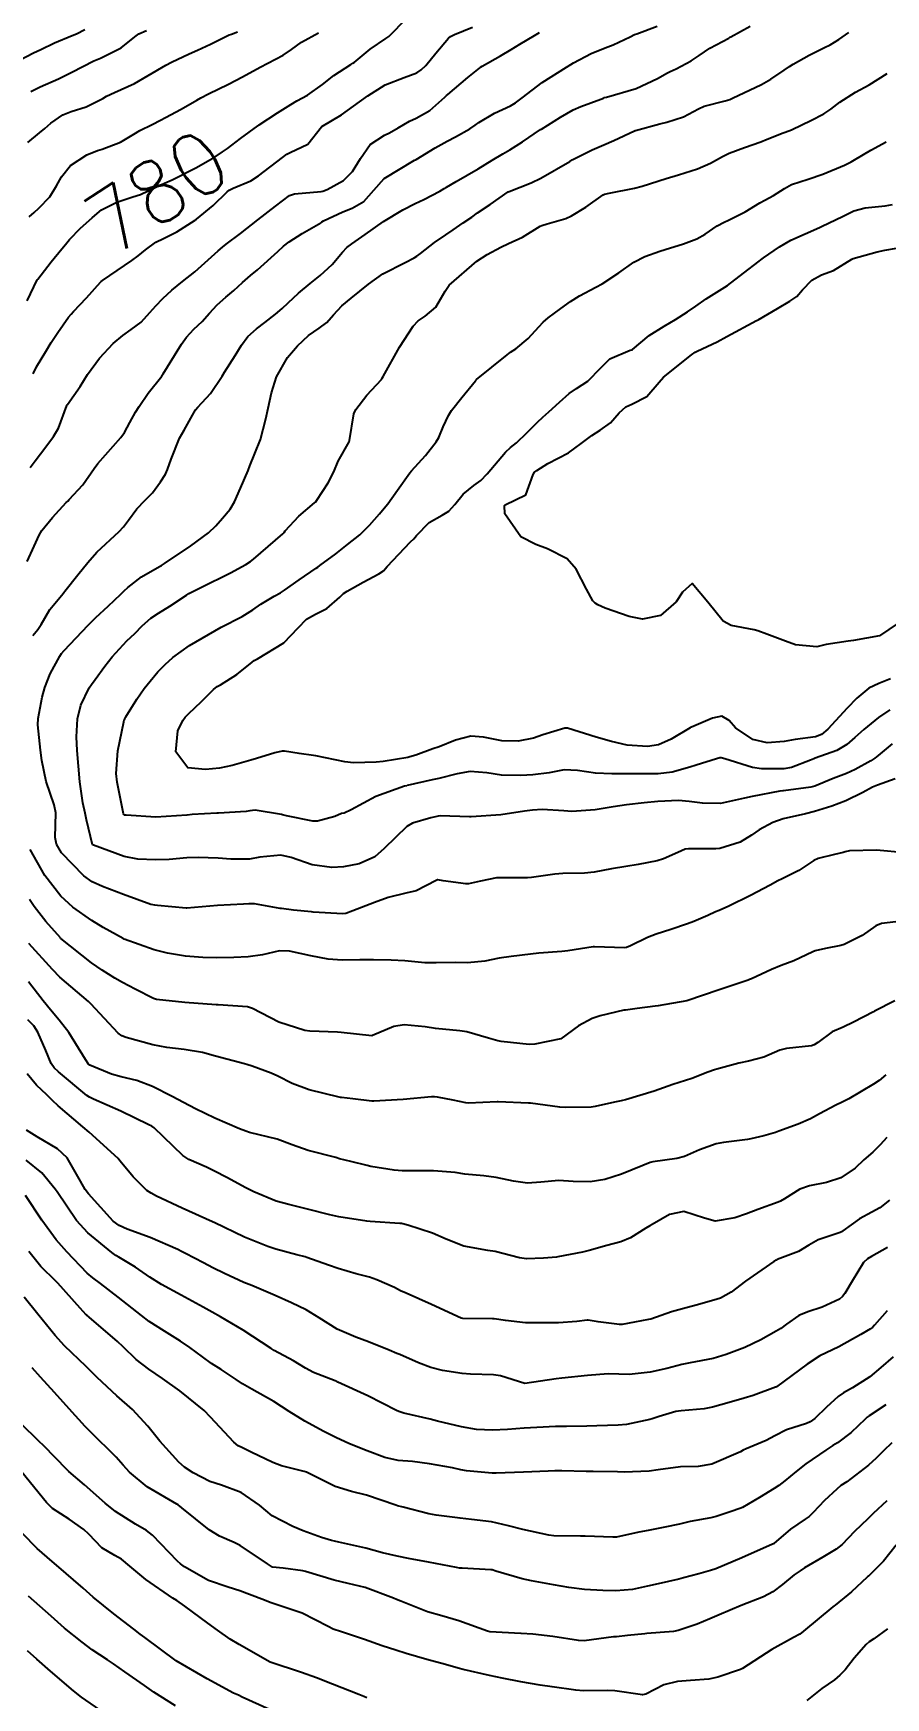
# Model space of a CAD drawing. Header units: metres. Extents: x 318500 to 325275, y 7408834 to 7428799.
# Drawn here: x 322999.1 to 323053.5, y 7421452.7 to 7421558.9 of the extents above; entities that cross this region are included whole.
import ezdxf
from ezdxf.enums import TextEntityAlignment as Align

# ---------------------------------------------------------------- set-up
doc = ezdxf.new("R2010")
doc.units = ezdxf.units.M
doc.header["$MEASUREMENT"] = 0
for name, color, linetype in [('Cotas', 45, 'Continuous'), ('Curvas de Nivel 1m', 11, 'Continuous'), ('Curvas de Nivel 5m', 15, 'Continuous'), ('Vias Primárias', 230, 'Continuous')]:
    doc.layers.add(name, color=color, linetype=linetype)
doc.styles.add('Style-STANDARD', font='STANDARD.shx')

msp = doc.modelspace()

# ---------------------------------------------------------------- linework, layer by layer
at = {"layer": 'Curvas de Nivel 1m', "flags": 128}
for points, elevation in [([(322998.25, 7421557.16), (322999.14, 7421557.61), (322999.61, 7421557.83), (323000.49, 7421558.25), (323001.62, 7421558.73), (323001.9, 7421558.84), (323002.42, 7421559.11)], 776), ([(322998.75, 7421525.15), (322999.19, 7421526.14), (322999.5, 7421526.84), (322999.68, 7421527.14), (323000.37, 7421527.97), (323001.23, 7421528.92), (323001.33, 7421529.02), (323001.43, 7421529.12), (323002.29, 7421530.06), (323003.02, 7421531.09), (323003.26, 7421531.42), (323004.72, 7421533.07), (323004.96, 7421533.39), (323005.29, 7421534.02), (323005.66, 7421534.7), (323005.88, 7421535.05), (323006.47, 7421535.9), (323007.34, 7421536.99), (323007.36, 7421537.02), (323007.38, 7421537.04), (323007.43, 7421537.13), (323008.6, 7421539.02), (323008.9, 7421539.48), (323009.37, 7421539.98), (323009.91, 7421540.47), (323010.37, 7421541), (323010.86, 7421541.53), (323011.41, 7421542.03), (323011.92, 7421542.46), (323012.49, 7421542.97), (323012.99, 7421543.4), (323013.43, 7421543.78), (323014.73, 7421544.94), (323015.1, 7421545.28), (323015.45, 7421545.56), (323016.29, 7421546.09), (323017.47, 7421546.78), (323017.54, 7421546.83), (323017.64, 7421546.9), (323018.88, 7421547.48), (323019.48, 7421547.71), (323020.22, 7421548.14), (323020.85, 7421548.86), (323021.51, 7421549.59), (323023.46, 7421550.76), (323023.52, 7421550.79), (323023.54, 7421550.8), (323023.57, 7421550.82), (323024.78, 7421551.56), (323025.54, 7421551.98), (323026.08, 7421552.26), (323026.98, 7421552.78), (323027.32, 7421553), (323027.56, 7421553.17), (323028.55, 7421553.78), (323029.57, 7421554.24), (323029.9, 7421554.42), (323030.32, 7421554.74), (323031.59, 7421555.72), (323033.15, 7421556.7), (323033.42, 7421556.87), (323033.6, 7421556.99), (323034.72, 7421557.58), (323035.62, 7421557.93), (323036.14, 7421558.14), (323037.21, 7421558.65), (323037.5, 7421558.78), (323037.63, 7421558.83), (323038.94, 7421559.32)], 783), ([(322998.97, 7421555.15), (322999.58, 7421555.44), (323000.75, 7421555.97), (323001.59, 7421556.39), (323003, 7421557.1), (323003.42, 7421557.28), (323003.6, 7421557.36), (323004.75, 7421557.94), (323005.62, 7421558.65), (323005.86, 7421558.83), (323006.36, 7421559.05)], 777), ([(322999.11, 7421520.43), (322999.43, 7421520.82), (322999.63, 7421521.13), (323000.18, 7421522.09), (323001.03, 7421523.12), (323001.09, 7421523.19), (323001.15, 7421523.27), (323001.97, 7421524.3), (323002.61, 7421525.1), (323003.19, 7421525.75), (323004.61, 7421527.07), (323004.9, 7421527.37), (323005.21, 7421527.8), (323005.75, 7421528.53), (323006.26, 7421529.05), (323006.74, 7421529.55), (323007.25, 7421530.24), (323007.56, 7421530.73), (323007.7, 7421531.03), (323007.93, 7421531.69), (323008.46, 7421533.02), (323008.76, 7421533.54), (323009.3, 7421534.49), (323009.49, 7421534.83), (323009.64, 7421535), (323010.44, 7421535.88), (323011.18, 7421536.98), (323011.34, 7421537.24), (323012.01, 7421538.31), (323012.41, 7421538.97), (323012.82, 7421539.51), (323013.38, 7421540.01), (323013.91, 7421540.42), (323014.58, 7421540.94), (323015.02, 7421541.31), (323015.4, 7421541.67), (323016.05, 7421542.28), (323016.8, 7421542.91), (323017.43, 7421543.4), (323018.2, 7421544.12), (323018.86, 7421544.89), (323019.14, 7421545.19), (323019.45, 7421545.44), (323020.3, 7421546.02), (323021.47, 7421546.85), (323022.7, 7421547.61), (323023.49, 7421548), (323024.05, 7421548.26), (323025.08, 7421548.8), (323025.35, 7421548.96), (323025.5, 7421549.05), (323026.12, 7421549.4), (323027.51, 7421550.22), (323028.41, 7421550.76), (323029.1, 7421551.17), (323029.53, 7421551.43), (323030.34, 7421551.93), (323031.5, 7421552.72), (323031.53, 7421552.74), (323031.55, 7421552.75), (323032.76, 7421553.51), (323033.57, 7421553.98), (323034.06, 7421554.19), (323035.35, 7421554.67), (323035.52, 7421554.73), (323035.58, 7421554.76), (323035.71, 7421554.79), (323037.59, 7421555.35), (323038.95, 7421555.98), (323039.6, 7421556.34), (323039.77, 7421556.43), (323040.15, 7421556.6), (323041.1, 7421557.1), (323041.61, 7421557.45), (323042.29, 7421557.91), (323043.5, 7421558.56), (323043.58, 7421558.61), (323043.63, 7421558.63), (323044.86, 7421559.32)], 784), ([(322999.12, 7421537.14), (322999.34, 7421537.58), (322999.93, 7421538.56), (323000.28, 7421539.13), (323000.71, 7421539.78), (323001.38, 7421540.75), (323001.55, 7421540.95), (323001.71, 7421541.12), (323002.52, 7421541.99), (323003.42, 7421542.98), (323003.47, 7421543.03), (323003.54, 7421543.09), (323005.43, 7421544.36), (323005.83, 7421544.66), (323006.29, 7421545.05), (323006.96, 7421545.54), (323007.45, 7421545.78), (323008.29, 7421546.2), (323009.47, 7421546.95), (323009.5, 7421546.98), (323009.54, 7421547.01), (323010.6, 7421547.88), (323011.5, 7421548.75), (323011.63, 7421548.85), (323011.89, 7421548.98), (323013.01, 7421549.46), (323013.51, 7421549.77), (323015.03, 7421550.94), (323015.31, 7421551.15), (323015.52, 7421551.26), (323016.65, 7421551.8), (323017.52, 7421552.9), (323017.54, 7421552.91), (323018.79, 7421553.66), (323019.57, 7421554.22), (323019.95, 7421554.49), (323020.48, 7421554.87), (323021.59, 7421555.57), (323022.8, 7421556.04), (323023.6, 7421556.34), (323023.88, 7421556.53), (323024.17, 7421556.81), (323024.82, 7421557.6), (323025.63, 7421558.56), (323025.75, 7421558.67), (323026, 7421558.79), (323027.16, 7421559.25)], 781), ([(322998.79, 7421551.89), (322999.54, 7421552.52), (322999.88, 7421552.8), (323000.26, 7421553.13), (323001.02, 7421553.67), (323001.56, 7421553.88), (323002.5, 7421554.17), (323003.57, 7421554.71), (323003.81, 7421554.85), (323004.32, 7421555.08), (323005.59, 7421555.67), (323006.47, 7421556.17), (323007.6, 7421556.84), (323007.96, 7421557.03), (323009.07, 7421557.55), (323009.61, 7421557.79), (323010.44, 7421558.17), (323011.63, 7421558.76), (323011.78, 7421558.82), (323012.17, 7421558.97)], 778), ([(322998.88, 7421547.15), (322999.18, 7421547.44), (322999.48, 7421547.71), (323000.18, 7421548.44), (323000.62, 7421549.13), (323000.93, 7421549.71), (323001.51, 7421550.42), (323002.54, 7421551.1), (323003.23, 7421551.39), (323003.53, 7421551.48), (323004.69, 7421551.91), (323005.54, 7421552.42), (323005.93, 7421552.67), (323006.71, 7421553.05), (323007.26, 7421553.33), (323007.56, 7421553.5), (323008.56, 7421554.03), (323009.57, 7421554.59), (323009.83, 7421554.75), (323010.31, 7421555), (323011.59, 7421555.62), (323012.48, 7421556.08), (323013.6, 7421556.7), (323014.1, 7421556.95), (323015.08, 7421557.46), (323015.61, 7421557.83), (323016.24, 7421558.3), (323017.34, 7421558.9)], 779), ([(322998.93, 7421531.15), (322999.26, 7421531.59), (322999.93, 7421532.48), (323000.43, 7421533.13), (323000.75, 7421533.67), (323001.28, 7421535.12), (323001.29, 7421535.14), (323001.31, 7421535.17), (323002.12, 7421536.32), (323002.6, 7421537.1), (323003.35, 7421538.14), (323004.23, 7421539.08), (323004.85, 7421539.59), (323005.37, 7421539.96), (323006.01, 7421540.43), (323006.58, 7421541.05), (323006.96, 7421541.48), (323007.4, 7421541.94), (323007.97, 7421542.47), (323008.65, 7421543.02), (323009.43, 7421543.65), (323010.92, 7421544.99), (323011.2, 7421545.22), (323011.45, 7421545.4), (323012.35, 7421546.08), (323013.47, 7421546.96), (323014.58, 7421547.84), (323015.49, 7421548.51), (323015.8, 7421548.62), (323017.5, 7421548.77), (323017.61, 7421548.79), (323017.88, 7421548.9), (323018.92, 7421549.47), (323019.51, 7421550.04), (323020.02, 7421550.87), (323020.63, 7421551.77), (323021.54, 7421552.37), (323021.87, 7421552.52), (323022.41, 7421552.84), (323023.13, 7421553.25), (323023.56, 7421553.44), (323024.44, 7421553.94), (323025.39, 7421554.8), (323025.49, 7421554.89), (323025.58, 7421554.97), (323026.85, 7421556.04), (323027.6, 7421556.65), (323027.67, 7421556.7), (323027.77, 7421556.77), (323028.94, 7421557.43), (323029.62, 7421557.84), (323030.18, 7421558.18), (323031.12, 7421558.73), (323031.43, 7421558.92)], 782), ([(323053.92, 7421513.53), (323053.03, 7421512.78), (323052.83, 7421512.61), (323052.57, 7421512.43), (323051.57, 7421511.88), (323051.01, 7421511.64), (323050.16, 7421511.31), (323049, 7421510.82), (323048.73, 7421510.75), (323046.99, 7421510.53), (323046.96, 7421510.53), (323046.76, 7421510.5), (323044.99, 7421510.17), (323044.5, 7421510.05), (323042.98, 7421509.72), (323041.83, 7421509.73), (323040.98, 7421509.85), (323040.29, 7421509.9), (323038.98, 7421509.84), (323038.11, 7421509.75), (323036.98, 7421509.64), (323036.12, 7421509.5), (323034.98, 7421509.32), (323033.5, 7421509.21), (323032.98, 7421509.24), (323031.59, 7421509.33), (323030.98, 7421509.3), (323030.47, 7421509.23), (323028.97, 7421508.99), (323027.07, 7421508.87), (323026.97, 7421508.87), (323025.1, 7421508.93), (323024.97, 7421508.9), (323024.89, 7421508.89), (323024.49, 7421508.8), (323023.32, 7421508.47), (323022.96, 7421508.25), (323021.53, 7421506.84), (323020.93, 7421506.32), (323019.92, 7421505.87), (323018.92, 7421505.67), (323018.18, 7421505.63), (323016.92, 7421505.81), (323015.58, 7421506.27), (323014.93, 7421506.41), (323013.59, 7421506.29), (323012.93, 7421506.17), (323011.74, 7421506.16), (323010.93, 7421506.22), (323009.65, 7421506.28), (323008.93, 7421506.25), (323007.8, 7421506.15), (323006.93, 7421506.12), (323005.81, 7421506.17), (323004.93, 7421506.34), (323002.97, 7421507.05), (323002.94, 7421507.07), (323002.92, 7421507.09), (323002.52, 7421508.67), (323002.44, 7421509.1), (323002.3, 7421509.77), (323002.1, 7421511.1), (323002.01, 7421512.1), (323001.94, 7421513.11), (323001.9, 7421513.98), (323001.95, 7421515.11), (323002.16, 7421516), (323002.7, 7421517.1), (323002.84, 7421517.32), (323003.08, 7421517.64), (323003.69, 7421518.48), (323004.16, 7421519.07), (323005.11, 7421520.09), (323005.61, 7421520.56), (323006.09, 7421521.05), (323006.63, 7421521.54), (323007.13, 7421521.87), (323007.85, 7421522.31), (323008.9, 7421523.01), (323009.05, 7421523.12), (323009.15, 7421523.17), (323010.38, 7421523.78), (323011.17, 7421524.16), (323011.72, 7421524.43), (323012.69, 7421524.96), (323012.99, 7421525.16), (323013.18, 7421525.31), (323015.05, 7421526.93), (323015.13, 7421527.01), (323015.2, 7421527.11), (323016.08, 7421528.06), (323017.08, 7421528.9), (323017.16, 7421528.97), (323017.23, 7421529.08), (323017.95, 7421530.19), (323018.31, 7421530.89), (323018.59, 7421531.57), (323019.28, 7421532.79), (323019.31, 7421532.88), (323019.59, 7421534.59), (323019.71, 7421534.87), (323020.41, 7421535.77), (323021.34, 7421536.77), (323021.37, 7421536.82), (323021.39, 7421536.85), (323021.45, 7421536.96), (323022.49, 7421538.83), (323023.38, 7421540.17), (323023.69, 7421540.51), (323024.13, 7421540.81), (323024.81, 7421541.39), (323025.41, 7421542.42), (323025.66, 7421542.8), (323027.44, 7421544.32), (323028.09, 7421544.76), (323028.97, 7421545.22), (323029.45, 7421545.45), (323030.34, 7421545.85), (323031.47, 7421546.55), (323031.58, 7421546.61), (323031.92, 7421546.71), (323033.12, 7421547.05), (323033.48, 7421547.22), (323034.38, 7421547.78), (323035.5, 7421548.56), (323035.57, 7421548.59), (323035.88, 7421548.66), (323037.5, 7421548.99), (323037.99, 7421549.12), (323039.51, 7421549.59), (323040.29, 7421549.83), (323041.52, 7421550.21), (323042.34, 7421550.58), (323043.1, 7421551), (323043.53, 7421551.22), (323044.51, 7421551.57), (323045.54, 7421551.95), (323045.95, 7421552.12), (323046.98, 7421552.52), (323047.4, 7421552.66), (323047.55, 7421552.73), (323048.75, 7421553.3), (323049.57, 7421553.73), (323050.02, 7421554.03), (323050.58, 7421554.47), (323051.59, 7421555.11), (323052.46, 7421555.58), (323053.6, 7421556.3)], 786), ([(323053.78, 7421515.69), (323053.06, 7421515.2), (323052.12, 7421514.43), (323051.55, 7421513.93), (323051.04, 7421513.49), (323050.4, 7421513.09), (323049.02, 7421512.6), (323048.93, 7421512.57), (323048.71, 7421512.48), (323047.5, 7421512.01), (323047.01, 7421511.93), (323045.59, 7421511.94), (323045.01, 7421512.01), (323043.26, 7421512.56), (323043.02, 7421512.64), (323042.94, 7421512.64), (323042.72, 7421512.56), (323041.43, 7421512.16), (323041.01, 7421512.03), (323039.89, 7421511.72), (323039.01, 7421511.61), (323038.03, 7421511.6), (323037, 7421511.61), (323036.04, 7421511.61), (323035, 7421511.65), (323033.86, 7421511.83), (323033.01, 7421511.86), (323032.04, 7421511.67), (323031, 7421511.54), (323030.23, 7421511.5), (323029, 7421511.53), (323028.08, 7421511.68), (323027, 7421511.77), (323026.18, 7421511.61), (323025, 7421511.31), (323024.58, 7421511.22), (323022.99, 7421510.86), (323022.96, 7421510.85), (323022.82, 7421510.82), (323020.98, 7421510.16), (323019.41, 7421509.31), (323018.97, 7421509.11), (323018.79, 7421509.07), (323018.38, 7421508.89), (323017.27, 7421508.59), (323016.97, 7421508.59), (323015.28, 7421508.93), (323015.03, 7421508.99), (323014.97, 7421509.02), (323013.3, 7421509.29), (323012.96, 7421509.24), (323012.72, 7421509.2), (323010.96, 7421509.1), (323010.85, 7421509.09), (323009.27, 7421509.01), (323008.96, 7421508.98), (323008.93, 7421508.98), (323006.96, 7421508.84), (323005.05, 7421508.97), (323004.96, 7421508.98), (323004.91, 7421509.01), (323004.88, 7421509.06), (323004.86, 7421509.16), (323004.49, 7421511.07), (323004.43, 7421511.64), (323004.52, 7421513.07), (323004.91, 7421514.93), (323004.94, 7421515.06), (323004.97, 7421515.13), (323005.04, 7421515.24), (323005.74, 7421516.37), (323006.21, 7421517.05), (323006.59, 7421517.53), (323007.09, 7421518.11), (323007.54, 7421518.59), (323008.03, 7421519.03), (323009.11, 7421519.8), (323011.12, 7421520.98), (323012.45, 7421521.65), (323013.14, 7421522.08), (323013.66, 7421522.43), (323014.51, 7421522.94), (323014.91, 7421523.17), (323015.16, 7421523.34), (323016.09, 7421524), (323017.18, 7421524.74), (323017.28, 7421524.8), (323017.41, 7421524.9), (323018.43, 7421525.65), (323019.19, 7421526.24), (323019.96, 7421526.87), (323020.59, 7421527.48), (323021.22, 7421528.21), (323021.51, 7421528.56), (323021.75, 7421528.84), (323022.36, 7421529.71), (323023.15, 7421530.82), (323023.26, 7421530.95), (323024.15, 7421531.93), (323024.84, 7421532.8), (323025, 7421533.08), (323025.29, 7421533.75), (323025.62, 7421534.48), (323025.81, 7421534.79), (323026.48, 7421535.62), (323027.34, 7421536.69), (323027.38, 7421536.73), (323027.42, 7421536.77), (323029.36, 7421538.35), (323029.59, 7421538.51), (323029.92, 7421538.73), (323030.7, 7421539.4), (323031.38, 7421540.14), (323031.66, 7421540.44), (323031.99, 7421540.71), (323032.8, 7421541.3), (323033.41, 7421541.75), (323033.98, 7421542.11), (323035.03, 7421542.67), (323035.42, 7421542.88), (323036.49, 7421543.59), (323037.44, 7421544.26), (323038.16, 7421544.63), (323039.1, 7421544.96), (323039.45, 7421545.08), (323040.62, 7421545.43), (323041.46, 7421545.74), (323041.99, 7421546.05), (323042.77, 7421546.57), (323043.22, 7421546.82), (323043.48, 7421546.94), (323044.55, 7421547.48), (323045.49, 7421548.04), (323045.8, 7421548.22), (323046.35, 7421548.52), (323047.06, 7421548.96), (323047.51, 7421549.21), (323048.56, 7421549.55), (323049.51, 7421549.88), (323050.88, 7421550.46), (323051.31, 7421550.67), (323051.53, 7421550.8), (323052.57, 7421551.41), (323053.55, 7421551.95)], 787), ([(323053.82, 7421517.68), (323053.08, 7421517.38), (323052.44, 7421517.07), (323051.67, 7421516.44), (323051.06, 7421515.81), (323049.83, 7421514.47), (323049.41, 7421514.11), (323049.04, 7421513.98), (323047.73, 7421513.8), (323047.04, 7421513.68), (323045.96, 7421513.59), (323045.04, 7421513.8), (323043.94, 7421514.55), (323043.52, 7421515.02), (323043.06, 7421515.29), (323042.47, 7421515.16), (323041.12, 7421514.58), (323041.07, 7421514.56), (323041.05, 7421514.55), (323039.82, 7421513.82), (323039.03, 7421513.47), (323038.31, 7421513.35), (323037.03, 7421513.45), (323036.02, 7421513.67), (323035.04, 7421513.94), (323033.22, 7421514.52), (323033.05, 7421514.53), (323031.65, 7421514.1), (323031.04, 7421513.89), (323030.06, 7421513.7), (323029.03, 7421513.71), (323027.85, 7421513.95), (323027.04, 7421514.02), (323026.06, 7421513.76), (323025.03, 7421513.34), (323024.63, 7421513.2), (323023.54, 7421512.81), (323023.15, 7421512.69), (323023.02, 7421512.66), (323021.46, 7421512.4), (323021.01, 7421512.35), (323019.56, 7421512.32), (323019.01, 7421512.37), (323017.16, 7421512.76), (323017.02, 7421512.78), (323016.09, 7421512.91), (323015.16, 7421513.06), (323015.02, 7421513.06), (323014.55, 7421512.94), (323013.38, 7421512.59), (323013.01, 7421512.49), (323011.83, 7421512.14), (323011.01, 7421511.98), (323010.12, 7421511.88), (323009, 7421511.99), (323008.23, 7421513.02), (323008.36, 7421514.35), (323008.68, 7421515.02), (323008.82, 7421515.23), (323009.05, 7421515.47), (323009.85, 7421516.2), (323010.64, 7421516.99), (323010.87, 7421517.18), (323011.07, 7421517.3), (323012.11, 7421517.94), (323013.1, 7421518.74), (323013.22, 7421518.84), (323013.44, 7421518.95), (323015.11, 7421519.96), (323016.04, 7421520.92), (323016.56, 7421521.48), (323017.13, 7421521.8), (323017.86, 7421522.17), (323018.69, 7421522.88), (323018.93, 7421523.11), (323019.16, 7421523.26), (323020.19, 7421523.84), (323021.17, 7421524.37), (323021.47, 7421524.56), (323021.72, 7421524.84), (323023.2, 7421526.41), (323023.41, 7421526.61), (323023.59, 7421526.82), (323024.38, 7421527.64), (323025.22, 7421528.12), (323025.65, 7421528.37), (323026.02, 7421528.79), (323026.56, 7421529.46), (323027.25, 7421530), (323027.68, 7421530.33), (323028.09, 7421530.76), (323029.27, 7421532.14), (323029.58, 7421532.43), (323029.96, 7421532.73), (323030.63, 7421533.38), (323031.3, 7421534.06), (323031.65, 7421534.37), (323032.02, 7421534.71), (323032.7, 7421535.32), (323033.33, 7421535.87), (323033.8, 7421536.21), (323034.52, 7421536.67), (323035.35, 7421537.52), (323035.92, 7421538.09), (323037.21, 7421538.64), (323037.33, 7421538.67), (323037.36, 7421538.69), (323038.42, 7421539.58), (323039.38, 7421540.17), (323040.11, 7421540.6), (323040.88, 7421541.1), (323041.4, 7421541.46), (323042.07, 7421541.92), (323043.09, 7421542.56), (323043.42, 7421542.78), (323044.44, 7421543.56), (323045.44, 7421544.32), (323045.56, 7421544.41), (323045.72, 7421544.53), (323046.75, 7421545.23), (323047.46, 7421545.66), (323049.29, 7421546.48), (323049.42, 7421546.53), (323049.47, 7421546.55), (323050.77, 7421547.17), (323051.49, 7421547.53), (323052.21, 7421547.72), (323053.49, 7421547.85), (323053.96, 7421547.95)], 788), ([(323054.32, 7421521.23), (323053.13, 7421520.42), (323051.46, 7421520.11), (323051.12, 7421520.07), (323049.72, 7421519.87), (323049.12, 7421519.71), (323047.76, 7421519.85), (323047.12, 7421520.08), (323045.93, 7421520.52), (323045.35, 7421520.74), (323045.13, 7421520.81), (323043.66, 7421521.07), (323043.14, 7421521.35), (323042.16, 7421522.57), (323041.17, 7421523.75), (323040.55, 7421523.2), (323040.15, 7421522.59), (323039.14, 7421521.72), (323038, 7421521.49), (323037.14, 7421521.64), (323035.62, 7421522.18), (323035.15, 7421522.4), (323034.98, 7421522.5), (323034.83, 7421522.66), (323034.43, 7421523.4), (323033.76, 7421524.68), (323033.19, 7421525.33), (323031.94, 7421525.97), (323031.2, 7421526.25), (323030.23, 7421526.73), (323029.22, 7421528.2), (323029.2, 7421528.74), (323029.22, 7421528.76), (323029.23, 7421528.77), (323030.56, 7421529.41), (323031.03, 7421530.72), (323031.12, 7421530.87), (323031.26, 7421530.97), (323031.97, 7421531.42), (323033.27, 7421532.09), (323034.08, 7421532.68), (323034.76, 7421533.2), (323035.29, 7421533.55), (323035.96, 7421534), (323036.51, 7421534.65), (323036.94, 7421535.02), (323037.32, 7421535.19), (323038.27, 7421535.69), (323039.06, 7421536.61), (323039.34, 7421536.93), (323041.13, 7421538.34), (323041.37, 7421538.51), (323041.41, 7421538.54), (323041.48, 7421538.58), (323042.76, 7421539.18), (323043.38, 7421539.52), (323045.27, 7421540.53), (323045.35, 7421540.57), (323045.39, 7421540.59), (323046.61, 7421541.31), (323047.41, 7421541.77), (323047.85, 7421542.07), (323048.2, 7421542.5), (323048.8, 7421543.12), (323049.43, 7421543.45), (323050.18, 7421543.73), (323051.35, 7421544.45), (323051.45, 7421544.5), (323052.97, 7421544.92), (323053.46, 7421545.03), (323054.2, 7421545.16)], 789), ([(323054.79, 7421506.56), (323052.94, 7421506.73), (323051.2, 7421506.7), (323050.94, 7421506.63), (323050.81, 7421506.59), (323050.25, 7421506.46), (323049.21, 7421506.2), (323048.93, 7421506.07), (323047.97, 7421505.44), (323046.92, 7421504.91), (323046.64, 7421504.78), (323046.14, 7421504.51), (323044.9, 7421503.84), (323043.51, 7421503.16), (323042.89, 7421502.9), (323042.66, 7421502.8), (323042.16, 7421502.57), (323041.28, 7421502.18), (323040.88, 7421502.04), (323039.8, 7421501.68), (323038.87, 7421501.37), (323038.31, 7421501.17), (323037.23, 7421500.63), (323036.97, 7421500.52), (323036.86, 7421500.51), (323034.94, 7421500.58), (323034.86, 7421500.57), (323033.23, 7421500.31), (323032.85, 7421500.27), (323031.39, 7421500.17), (323030.85, 7421500.1), (323029.62, 7421499.96), (323028.85, 7421499.85), (323027.95, 7421499.65), (323026.84, 7421499.55), (323026.05, 7421499.57), (323024.84, 7421499.54), (323024.11, 7421499.54), (323022.84, 7421499.67), (323021.96, 7421499.72), (323020.84, 7421499.74), (323019.96, 7421499.74), (323018.84, 7421499.72), (323017.95, 7421499.78), (323016.85, 7421499.99), (323015.47, 7421500.3), (323014.85, 7421500.31), (323013.75, 7421500.05), (323012.84, 7421499.93), (323011.93, 7421499.89), (323010.84, 7421499.87), (323009.95, 7421499.89), (323008.84, 7421499.98), (323007.7, 7421500.17), (323006.85, 7421500.39), (323004.94, 7421501.06), (323004.86, 7421501.1), (323003.6, 7421501.81), (323002.87, 7421502.25), (323001.65, 7421503.1), (323000.89, 7421503.8), (322999.88, 7421505.13), (322998.93, 7421506.79)], 784), ([(323054.89, 7421502.26), (323053.24, 7421502.06), (323052.88, 7421501.91), (323052.01, 7421501.3), (323050.86, 7421500.71), (323050.66, 7421500.65), (323049.67, 7421500.47), (323049.01, 7421500.32), (323048.86, 7421500.26), (323047.66, 7421499.68), (323046.84, 7421499.37), (323046.23, 7421499.12), (323044.95, 7421498.53), (323044.83, 7421498.48), (323044.74, 7421498.44), (323042.82, 7421497.8), (323041.9, 7421497.48), (323040.82, 7421497.13), (323039.01, 7421496.8), (323038.81, 7421496.78), (323037.66, 7421496.63), (323036.91, 7421496.54), (323036.81, 7421496.53), (323035.29, 7421496.16), (323034.8, 7421496), (323033.92, 7421495.54), (323032.78, 7421494.69), (323031.14, 7421494.35), (323030.77, 7421494.33), (323028.99, 7421494.53), (323028.78, 7421494.57), (323028.18, 7421494.75), (323026.79, 7421495.14), (323026.35, 7421495.21), (323024.79, 7421495.37), (323024.13, 7421495.46), (323022.79, 7421495.59), (323022.13, 7421495.49), (323020.78, 7421494.91), (323020.73, 7421494.9), (323018.78, 7421495.1), (323018.55, 7421495.12), (323016.78, 7421495.19), (323016.46, 7421495.23), (323014.79, 7421495.77), (323013.12, 7421496.64), (323012.81, 7421496.75), (323010.92, 7421496.87), (323010.81, 7421496.87), (323008.81, 7421497.01), (323007, 7421497.22), (323006.81, 7421497.28), (323005.63, 7421497.87), (323004.82, 7421498.3), (323004.34, 7421498.58), (323003.53, 7421499.08), (323002.84, 7421499.55), (323000.89, 7421501.11), (323000.86, 7421501.14), (322999.93, 7421502.18), (322999.18, 7421503.14), (322998.89, 7421503.59)], 783), ([(323054.1, 7421497.12), (323052.81, 7421496.46), (323052.73, 7421496.42), (323051.47, 7421495.77), (323050.8, 7421495.45), (323050.11, 7421495.14), (323049.19, 7421494.47), (323048.95, 7421494.31), (323048.78, 7421494.26), (323047.18, 7421494.09), (323046.77, 7421493.98), (323045.74, 7421493.54), (323044.76, 7421493.28), (323044.15, 7421493.14), (323042.75, 7421492.77), (323042.59, 7421492.72), (323042.16, 7421492.57), (323041.15, 7421492.17), (323040.74, 7421492.05), (323039.93, 7421491.78), (323038.74, 7421491.37), (323036.91, 7421490.81), (323036.73, 7421490.77), (323036.63, 7421490.74), (323036.22, 7421490.65), (323034.99, 7421490.39), (323034.73, 7421490.34), (323033.09, 7421490.32), (323032.72, 7421490.35), (323030.85, 7421490.59), (323030.73, 7421490.6), (323028.79, 7421490.67), (323028.73, 7421490.68), (323026.9, 7421490.59), (323026.73, 7421490.61), (323025.93, 7421490.78), (323024.92, 7421490.98), (323024.73, 7421491), (323024.54, 7421491), (323022.73, 7421490.82), (323020.86, 7421490.72), (323020.73, 7421490.73), (323019.52, 7421490.87), (323018.8, 7421490.95), (323018.73, 7421490.96), (323018.64, 7421490.97), (323016.74, 7421491.44), (323015.66, 7421491.84), (323014.74, 7421492.31), (323014.32, 7421492.51), (323013.09, 7421492.95), (323012.75, 7421493.06), (323012.61, 7421493.1), (323010.76, 7421493.6), (323009.93, 7421493.82), (323008.77, 7421494.02), (323007.65, 7421494.14), (323006.77, 7421494.32), (323005.05, 7421494.78), (323004.78, 7421494.89), (323004.56, 7421495.06), (323002.81, 7421496.94), (323002.65, 7421497.09), (323000.82, 7421498.64), (323000.35, 7421499.12), (322998.85, 7421500.78)], 782), ([(323053.52, 7421492.41), (323053.11, 7421492.05), (323052.74, 7421491.8), (323051.16, 7421490.87), (323050.73, 7421490.65), (323050.33, 7421490.46), (323049.29, 7421489.91), (323048.72, 7421489.6), (323047.94, 7421489.26), (323046.7, 7421488.8), (323046.49, 7421488.72), (323045.75, 7421488.51), (323044.91, 7421488.31), (323044.7, 7421488.27), (323043.16, 7421488.09), (323042.69, 7421488.01), (323041.64, 7421487.62), (323040.68, 7421487.19), (323040.2, 7421487.06), (323038.67, 7421486.86), (323038.48, 7421486.81), (323038.03, 7421486.62), (323036.66, 7421486.07), (323035.59, 7421485.73), (323034.66, 7421485.57), (323033.57, 7421485.59), (323032.66, 7421485.65), (323031.51, 7421485.56), (323030.66, 7421485.5), (323029.77, 7421485.61), (323028.66, 7421485.85), (323027.87, 7421485.96), (323026.66, 7421486.07), (323026.04, 7421486.16), (323024.66, 7421486.27), (323023.21, 7421486.27), (323022.66, 7421486.27), (323022.15, 7421486.31), (323020.67, 7421486.56), (323020.43, 7421486.61), (323019.4, 7421486.87), (323018.67, 7421487.05), (323018.44, 7421487.12), (323016.68, 7421487.58), (323015.66, 7421487.94), (323014.69, 7421488.29), (323012.92, 7421488.73), (323012.7, 7421488.8), (323012.29, 7421488.96), (323010.71, 7421489.63), (323009.48, 7421490.23), (323008.72, 7421490.64), (323007.99, 7421491.02), (323006.74, 7421491.65), (323005.73, 7421492.04), (323004.74, 7421492.27), (323004.12, 7421492.45), (323002.75, 7421493.01), (323002.65, 7421493.09), (323002.46, 7421493.39), (323001.41, 7421495.1), (323000.79, 7421495.89), (323000.23, 7421496.56), (322999.77, 7421497.13), (322998.82, 7421498.33)], 781), ([(323053.76, 7421484.41), (323053.14, 7421483.92), (323052.64, 7421483.63), (323051.85, 7421483.21), (323050.78, 7421482.45), (323050.69, 7421482.38), (323050.62, 7421482.35), (323049.2, 7421481.88), (323048.61, 7421481.53), (323047.96, 7421481.13), (323046.59, 7421480.61), (323046.52, 7421480.58), (323046.39, 7421480.5), (323044.58, 7421479.23), (323043.66, 7421478.54), (323042.97, 7421478.15), (323042.56, 7421478.02), (323041.43, 7421477.7), (323040.55, 7421477.47), (323039.85, 7421477.29), (323038.54, 7421476.82), (323038.38, 7421476.78), (323037.5, 7421476.63), (323036.7, 7421476.48), (323036.54, 7421476.47), (323035.18, 7421476.65), (323034.54, 7421476.74), (323034.46, 7421476.74), (323033.81, 7421476.67), (323032.65, 7421476.57), (323032.54, 7421476.57), (323030.67, 7421476.58), (323030.54, 7421476.58), (323029.25, 7421476.73), (323028.54, 7421476.83), (323028.44, 7421476.84), (323026.54, 7421476.85), (323026.44, 7421476.88), (323024.55, 7421477.74), (323022.92, 7421478.46), (323022.57, 7421478.63), (323022.17, 7421478.83), (323021.06, 7421479.33), (323020.58, 7421479.49), (323019.74, 7421479.7), (323018.58, 7421480.05), (323017.96, 7421480.26), (323016.59, 7421480.74), (323016.47, 7421480.78), (323015.95, 7421480.91), (323014.6, 7421481.27), (323014.09, 7421481.44), (323012.61, 7421482.05), (323010.68, 7421482.98), (323010.62, 7421483.01), (323010.57, 7421483.03), (323008.63, 7421483.89), (323007, 7421484.67), (323006.65, 7421484.85), (323006.37, 7421485.03), (323005.51, 7421485.9), (323004.67, 7421486.89), (323004.6, 7421487), (323004.55, 7421487.06), (323002.69, 7421488.74), (323002.29, 7421489.09), (323000.72, 7421490.43), (323000.37, 7421490.76), (323000, 7421491.12), (322999.34, 7421491.74), (322998.74, 7421492.46)], 779), ([(323053.63, 7421481.38), (323052.6, 7421480.82), (323052.35, 7421480.67), (323052.1, 7421480.43), (323051.38, 7421479.24), (323050.91, 7421478.44), (323050.77, 7421478.25), (323050.56, 7421478.08), (323049.46, 7421477.57), (323048.55, 7421477.28), (323047.98, 7421477.05), (323047.19, 7421476.49), (323046.82, 7421476.22), (323046.53, 7421476.04), (323045.55, 7421475.49), (323044.52, 7421475), (323044.18, 7421474.87), (323043.34, 7421474.55), (323042.51, 7421474.31), (323041.05, 7421474.03), (323040.5, 7421473.91), (323039.56, 7421473.66), (323038.5, 7421473.43), (323037.16, 7421473.29), (323036.5, 7421473.3), (323035.82, 7421473.32), (323034.5, 7421473.22), (323032.86, 7421473.05), (323032.49, 7421473.01), (323030.49, 7421472.71), (323028.95, 7421473.19), (323028.5, 7421473.26), (323027.03, 7421473.3), (323026.5, 7421473.34), (323025.25, 7421473.53), (323024.5, 7421473.73), (323023.72, 7421474.02), (323022.51, 7421474.55), (323022.32, 7421474.63), (323021.83, 7421474.83), (323020.52, 7421475.36), (323019.72, 7421475.66), (323018.53, 7421476.18), (323017.37, 7421476.89), (323016.55, 7421477.4), (323015.61, 7421477.86), (323014.56, 7421478.32), (323013.07, 7421478.95), (323012.57, 7421479.15), (323011.33, 7421479.72), (323010.58, 7421480.09), (323009.99, 7421480.4), (323008.85, 7421481.01), (323008.59, 7421481.14), (323008.36, 7421481.25), (323006.6, 7421482.02), (323005.12, 7421482.55), (323004.62, 7421482.78), (323004.24, 7421483.07), (323002.65, 7421484.8), (323002.44, 7421485.09), (323002.14, 7421485.61), (323001.29, 7421487.1), (323000.68, 7421487.68), (322999.38, 7421488.44), (322998.7, 7421488.87)], 778), ([(323053.61, 7421477.35), (323052.8, 7421476.42), (323052.67, 7421476.29), (323052.54, 7421476.2), (323051.94, 7421475.83), (323050.52, 7421475.04), (323050.12, 7421474.85), (323049.31, 7421474.47), (323048.5, 7421473.94), (323046.54, 7421472.5), (323046.51, 7421472.48), (323046.49, 7421472.47), (323045.06, 7421471.94), (323044.48, 7421471.76), (323043.52, 7421471.5), (323042.47, 7421471.19), (323041.94, 7421471.09), (323040.47, 7421470.97), (323040.13, 7421470.92), (323039.06, 7421470.6), (323038.61, 7421470.46), (323038.46, 7421470.41), (323036.99, 7421470.09), (323036.45, 7421470.05), (323035.09, 7421470.01), (323034.45, 7421469.98), (323033.16, 7421469.97), (323032.45, 7421469.96), (323031.25, 7421469.9), (323030.45, 7421469.85), (323029.39, 7421469.78), (323028.44, 7421469.72), (323027.42, 7421469.78), (323026.45, 7421469.95), (323024.93, 7421470.31), (323024.45, 7421470.42), (323022.77, 7421470.82), (323022.46, 7421470.91), (323022.3, 7421470.98), (323020.48, 7421471.91), (323018.56, 7421472.8), (323018.49, 7421472.83), (323018.39, 7421472.87), (323017.01, 7421473.41), (323016.5, 7421473.68), (323015.74, 7421474.15), (323014.51, 7421474.82), (323014.32, 7421474.93), (323012.53, 7421476.12), (323011.07, 7421476.97), (323010.54, 7421477.26), (323009.97, 7421477.57), (323008.56, 7421478.35), (323007.32, 7421479.02), (323006.57, 7421479.49), (323005.66, 7421480.13), (323004.59, 7421480.76), (323004.4, 7421480.88), (323004.15, 7421481.07), (323002.61, 7421482.31), (323001.89, 7421483.1), (323000.65, 7421484.94), (323000.54, 7421485.11), (322999.67, 7421486.14), (322998.67, 7421486.95)], 777), ([(323053.99, 7421474.41), (323053.2, 7421473.72), (323052.5, 7421473.13), (323051.4, 7421472.44), (323050.82, 7421472.11), (323050.48, 7421471.87), (323049.74, 7421471.19), (323048.99, 7421470.47), (323048.69, 7421470.25), (323048.46, 7421470.15), (323047.19, 7421469.75), (323046.44, 7421469.37), (323045.88, 7421469.07), (323044.61, 7421468.53), (323044.43, 7421468.45), (323044.25, 7421468.35), (323042.42, 7421467.56), (323041.56, 7421467.42), (323040.42, 7421467.39), (323039.01, 7421467.2), (323038.42, 7421467.12), (323036.84, 7421467.05), (323036.41, 7421467.07), (323034.85, 7421467.09), (323034.41, 7421467.09), (323032.86, 7421467.13), (323032.41, 7421467.14), (323031.98, 7421467.12), (323030.41, 7421467.05), (323028.66, 7421466.99), (323028.41, 7421466.99), (323026.78, 7421467.13), (323026.41, 7421467.2), (323025.87, 7421467.32), (323024.42, 7421467.59), (323023.33, 7421467.72), (323022.42, 7421467.79), (323021.57, 7421467.98), (323020.43, 7421468.4), (323019.31, 7421468.86), (323018.44, 7421469.27), (323017.67, 7421469.65), (323016.45, 7421470.3), (323015.46, 7421470.91), (323014.47, 7421471.55), (323013.08, 7421472.34), (323012.49, 7421472.69), (323012.08, 7421472.96), (323011.12, 7421473.59), (323010.5, 7421473.99), (323009.92, 7421474.41), (323009.12, 7421475), (323008.52, 7421475.41), (323007.51, 7421476.04), (323006.53, 7421476.67), (323006.04, 7421477.04), (323004.56, 7421478.22), (323003.43, 7421479.08), (323002.93, 7421479.44), (323002.58, 7421479.74), (323001.27, 7421481.1), (323000.6, 7421481.88), (322999.67, 7421483.12), (322998.64, 7421484.71)], 776), ([(323053.91, 7421468.93), (323053.38, 7421468.41), (323052.9, 7421467.94), (323052.42, 7421467.5), (323051.03, 7421466.44), (323050.66, 7421466.19), (323050.4, 7421465.97), (323049.62, 7421465.23), (323048.89, 7421464.47), (323048.63, 7421464.22), (323048.37, 7421464.04), (323047.44, 7421463.41), (323046.39, 7421462.5), (323046.37, 7421462.48), (323046.35, 7421462.47), (323046.29, 7421462.45), (323044.34, 7421461.58), (323042.67, 7421460.89), (323042.33, 7421460.77), (323041.6, 7421460.56), (323040.61, 7421460.3), (323040.32, 7421460.22), (323038.99, 7421459.93), (323038.32, 7421459.77), (323037.36, 7421459.57), (323036.31, 7421459.48), (323035.46, 7421459.5), (323034.31, 7421459.57), (323033.3, 7421459.69), (323032.32, 7421459.85), (323030.91, 7421460.11), (323030.32, 7421460.25), (323028.65, 7421460.74), (323028.4, 7421460.81), (323028.33, 7421460.82), (323026.49, 7421460.93), (323026.33, 7421460.93), (323026.14, 7421460.96), (323024.34, 7421461.3), (323023.07, 7421461.54), (323022.34, 7421461.68), (323021.41, 7421461.9), (323020.34, 7421462.2), (323018.63, 7421462.59), (323018.35, 7421462.65), (323018.17, 7421462.69), (323017.53, 7421462.88), (323016.36, 7421463.31), (323015.69, 7421463.58), (323014.37, 7421464.27), (323013.57, 7421464.94), (323012.39, 7421465.76), (323011.15, 7421466.22), (323010.4, 7421466.46), (323009.33, 7421467), (323008.78, 7421467.37), (323008.42, 7421467.69), (323007.21, 7421469.02), (323006.44, 7421469.98), (323005.46, 7421471.04), (323004.47, 7421471.91), (323003.21, 7421473.08), (323002.85, 7421473.45), (323002.5, 7421473.79), (323001.12, 7421475.1), (323000.52, 7421475.76), (322999.42, 7421477.13), (322998.56, 7421478.21)], 774), ([(323053.58, 7421465.22), (323052.72, 7421464.42), (323052.55, 7421464.24), (323052.37, 7421464.07), (323051.53, 7421463.26), (323050.73, 7421462.44), (323050.35, 7421462.13), (323049.5, 7421461.62), (323048.33, 7421460.94), (323048.05, 7421460.76), (323047.68, 7421460.49), (323046.93, 7421459.88), (323046.31, 7421459.42), (323045.72, 7421459.1), (323044.3, 7421458.53), (323042.89, 7421457.95), (323042.29, 7421457.69), (323041.49, 7421457.35), (323040.28, 7421456.95), (323039.97, 7421456.89), (323038.27, 7421456.75), (323038.14, 7421456.74), (323037.05, 7421456.62), (323036.35, 7421456.55), (323036.27, 7421456.54), (323036.16, 7421456.53), (323034.27, 7421456.29), (323033.91, 7421456.3), (323032.27, 7421456.57), (323031, 7421456.7), (323030.27, 7421456.75), (323030.23, 7421456.75), (323028.27, 7421456.87), (323028.11, 7421456.9), (323026.28, 7421457.56), (323025.2, 7421457.87), (323024.29, 7421458.13), (323022.59, 7421458.82), (323022.3, 7421458.93), (323022.12, 7421459), (323020.31, 7421459.68), (323019.23, 7421459.95), (323018.32, 7421460.15), (323016.51, 7421460.72), (323016.33, 7421460.76), (323015.07, 7421460.92), (323014.4, 7421460.99), (323014.33, 7421461.02), (323014.07, 7421461.2), (323012.34, 7421462.36), (323011.96, 7421462.57), (323011.01, 7421462.97), (323010.36, 7421463.36), (323008.61, 7421464.77), (323008.38, 7421464.96), (323008.3, 7421465.01), (323006.4, 7421466.11), (323005.27, 7421467.05), (323004.86, 7421467.5), (323004.42, 7421468.01), (323003.9, 7421468.54), (323003.31, 7421469.08), (323002.44, 7421469.96), (323001.42, 7421471.1), (323000.48, 7421472.14), (322999.6, 7421473.12), (322999.06, 7421473.7)], 773), ([(323054.18, 7421462.4), (323053.37, 7421461.37), (323052.41, 7421460.42), (323052.37, 7421460.38), (323052.33, 7421460.34), (323051.33, 7421459.42), (323050.3, 7421458.57), (323050.23, 7421458.52), (323050.14, 7421458.45), (323048.28, 7421456.9), (323048.04, 7421456.72), (323047.64, 7421456.49), (323046.26, 7421455.73), (323044.38, 7421454.53), (323044.3, 7421454.48), (323044.25, 7421454.45), (323042.81, 7421453.97), (323042.24, 7421453.83), (323041.06, 7421453.75), (323040.24, 7421453.7), (323039.36, 7421453.47), (323038.22, 7421452.88), (323038, 7421452.84), (323036.23, 7421453.09), (323035.76, 7421453.11), (323034.23, 7421453.1), (323033.75, 7421453.14), (323032.23, 7421453.34), (323031.48, 7421453.45), (323030.23, 7421453.67), (323029.05, 7421453.91), (323028.24, 7421454.08), (323026.55, 7421454.46), (323026.25, 7421454.54), (323025.44, 7421454.78), (323024.25, 7421455.1), (323022.93, 7421455.48), (323022.26, 7421455.69), (323021.39, 7421455.97), (323020.27, 7421456.37), (323018.8, 7421456.86), (323018.27, 7421457.04), (323017.94, 7421457.21), (323016.29, 7421458.05), (323014.62, 7421458.6), (323014.3, 7421458.71), (323013.71, 7421458.94), (323012.31, 7421459.48), (323011.56, 7421459.71), (323010.32, 7421460.14), (323008.78, 7421461), (323008.52, 7421461.19), (323008.33, 7421461.37), (323006.73, 7421463.03), (323006.35, 7421463.32), (323005.66, 7421463.74), (323004.37, 7421464.53), (323003.71, 7421465.07), (323002.4, 7421466.24), (323001.4, 7421467.1), (323000.42, 7421468.08), (322999.92, 7421468.62), (322999.38, 7421469.13), (322998.44, 7421470.05)], 772), ([(323020.41, 7421452.65), (323020.22, 7421452.73), (323019.91, 7421452.85), (323018.23, 7421453.53), (323017.2, 7421453.92), (323016.24, 7421454.27), (323014.25, 7421454.93), (323012.26, 7421456.05), (323011.7, 7421456.4), (323010.89, 7421456.97), (323010.28, 7421457.41), (323008.81, 7421458.49), (323008.3, 7421458.85), (323008.04, 7421459.01), (323006.32, 7421460.19), (323005.3, 7421461.05), (323004.77, 7421461.49), (323004.34, 7421461.72), (323003.5, 7421462.23), (323002.67, 7421463.09), (323002.35, 7421463.4), (323001.42, 7421464.04), (323000.37, 7421464.73), (322999.97, 7421465.12), (322998.41, 7421467.05)], 771), ([(323008.21, 7421452.13), (323006.82, 7421453.02), (323006.23, 7421453.43), (323004.98, 7421454.3), (323004.25, 7421454.81), (323003.87, 7421455.07), (323002.9, 7421455.72), (323002.26, 7421456.19), (323001.13, 7421457.1), (323000.28, 7421457.85), (322998.83, 7421459.13)], 769), ([(323053.64, 7421457.05), (323052.77, 7421456.42), (323052.46, 7421456.23), (323052.27, 7421456.06), (323051.51, 7421455.18), (323050.92, 7421454.44), (323050.6, 7421454.09), (323050.24, 7421453.8), (323049.45, 7421453.24), (323048.49, 7421452.47)], 771), ([(323003.39, 7421451.88), (323002.21, 7421452.7), (323001.7, 7421453.1), (323000.24, 7421454.36), (322999.35, 7421455.12), (322998.76, 7421455.64)], 768)]:
    msp.add_lwpolyline(points, dxfattribs=dict(at, elevation=elevation))
at = {"layer": 'Curvas de Nivel 5m', "flags": 128}
for points, elevation in [([(322998.75, 7421541.8), (322999.39, 7421543.14), (322999.42, 7421543.18), (323000.27, 7421544.29), (323000.96, 7421545.12), (323001.18, 7421545.38), (323001.45, 7421545.7), (323002.14, 7421546.43), (323002.89, 7421547.1), (323003.2, 7421547.37), (323003.48, 7421547.61), (323004.46, 7421548.1), (323005.49, 7421548.42), (323005.97, 7421548.58), (323006.95, 7421549.05), (323007.32, 7421549.22), (323007.5, 7421549.3), (323007.99, 7421549.52), (323009.51, 7421550.28), (323010.73, 7421550.99), (323011.21, 7421551.3), (323011.53, 7421551.52), (323012.36, 7421552.15), (323013.45, 7421552.96), (323013.51, 7421553), (323013.55, 7421553.03), (323014.71, 7421553.8), (323015.57, 7421554.33), (323015.95, 7421554.55), (323016.62, 7421554.91), (323017.59, 7421555.59), (323018.31, 7421556.17), (323019.4, 7421556.88), (323019.52, 7421556.96), (323019.6, 7421557.01), (323020.63, 7421557.85), (323021.63, 7421558.54), (323021.81, 7421558.67), (323021.98, 7421558.84), (323022.8, 7421559.67)], 780), ([(323054.12, 7421511.29), (323053, 7421510.88), (323052.67, 7421510.75), (323052.05, 7421510.43), (323050.98, 7421509.89), (323050.07, 7421509.55), (323048.98, 7421509.21), (323048.41, 7421509.06), (323046.97, 7421508.73), (323046.32, 7421508.51), (323045.44, 7421508.04), (323044.96, 7421507.69), (323044.24, 7421507.25), (323042.94, 7421506.85), (323042.67, 7421506.83), (323040.94, 7421506.83), (323040.73, 7421506.8), (323040.25, 7421506.59), (323039.35, 7421506.19), (323038.93, 7421506.06), (323037.73, 7421505.83), (323036.93, 7421505.7), (323036.03, 7421505.54), (323034.92, 7421505.33), (323034.31, 7421505.27), (323032.92, 7421505.24), (323032.41, 7421505.21), (323030.91, 7421504.99), (323030.67, 7421504.97), (323028.91, 7421504.98), (323028.69, 7421504.97), (323027.67, 7421504.76), (323026.91, 7421504.6), (323026.72, 7421504.59), (323025.28, 7421504.79), (323024.95, 7421504.84), (323024.91, 7421504.84), (323024.88, 7421504.83), (323024.83, 7421504.8), (323023.57, 7421504.14), (323022.9, 7421503.99), (323021.77, 7421503.71), (323020.9, 7421503.39), (323019.52, 7421502.87), (323019.07, 7421502.7), (323018.89, 7421502.67), (323017, 7421502.78), (323016.89, 7421502.8), (323015.73, 7421502.92), (323014.97, 7421503.01), (323014.89, 7421503.02), (323013.24, 7421503.31), (323012.89, 7421503.31), (323012.55, 7421503.3), (323010.89, 7421503.2), (323008.92, 7421503.04), (323008.89, 7421503.04), (323007.05, 7421503.21), (323006.88, 7421503.23), (323006.64, 7421503.28), (323004.89, 7421503.91), (323003.56, 7421504.42), (323002.9, 7421504.72), (323002.35, 7421505.1), (323000.93, 7421506.57), (323000.62, 7421507.12), (323000.53, 7421507.54), (323000.57, 7421509.12), (323000.47, 7421509.63), (322999.96, 7421511.13), (322999.68, 7421512.46), (322999.6, 7421513.13), (322999.43, 7421514.74), (322999.44, 7421515.14), (322999.7, 7421516.5), (322999.87, 7421517.13), (323000.22, 7421517.99), (323000.82, 7421519.12), (323000.93, 7421519.29), (323001.1, 7421519.49), (323002.63, 7421521.1), (323002.88, 7421521.34), (323003.13, 7421521.58), (323003.91, 7421522.31), (323004.72, 7421523.07), (323004.94, 7421523.28), (323005.16, 7421523.5), (323006.04, 7421524.18), (323007.18, 7421524.84), (323007.31, 7421524.91), (323007.5, 7421525.04), (323009.19, 7421526.16), (323010.32, 7421526.99), (323010.77, 7421527.43), (323011.21, 7421527.92), (323011.7, 7421528.5), (323011.98, 7421528.97), (323012.36, 7421529.85), (323012.84, 7421530.96), (323012.96, 7421531.27), (323013.27, 7421532.06), (323013.62, 7421532.95), (323013.98, 7421534.27), (323014.12, 7421534.95), (323014.34, 7421535.93), (323014.65, 7421536.94), (323015.35, 7421538.18), (323015.98, 7421538.92), (323016.7, 7421539.58), (323017.38, 7421540.05), (323017.87, 7421540.41), (323018.29, 7421540.89), (323018.81, 7421541.47), (323019.41, 7421541.96), (323020.53, 7421542.86), (323021.43, 7421543.52), (323022.86, 7421544.25), (323023.44, 7421544.53), (323023.61, 7421544.64), (323023.83, 7421544.82), (323024.74, 7421545.51), (323025.46, 7421546), (323025.92, 7421546.33), (323026.56, 7421546.78), (323027.11, 7421547.14), (323027.48, 7421547.4), (323028.29, 7421547.95), (323029.42, 7421548.74), (323029.5, 7421548.78), (323030.9, 7421549.33), (323031.51, 7421549.63), (323033.36, 7421550.69), (323033.46, 7421550.75), (323033.52, 7421550.79), (323034.79, 7421551.42), (323035.54, 7421551.75), (323036.18, 7421552.02), (323037.49, 7421552.64), (323037.53, 7421552.66), (323037.55, 7421552.66), (323039.1, 7421553.08), (323039.56, 7421553.2), (323040.62, 7421553.54), (323041.57, 7421554.05), (323041.94, 7421554.22), (323043.28, 7421554.56), (323043.58, 7421554.65), (323043.74, 7421554.72), (323045.59, 7421555.6), (323046.18, 7421555.94), (323047.03, 7421556.52), (323047.37, 7421556.75), (323047.61, 7421556.9), (323048.63, 7421557.48), (323049.62, 7421557.96), (323049.97, 7421558.13), (323050.53, 7421558.47), (323051.17, 7421558.92)], 785), ([(323053.59, 7421488.41), (323053.17, 7421487.94), (323052.69, 7421487.47), (323052.13, 7421486.97), (323051.56, 7421486.44), (323050.66, 7421485.84), (323049.73, 7421485.53), (323048.66, 7421485.32), (323048.04, 7421485.1), (323047.06, 7421484.5), (323046.81, 7421484.34), (323046.65, 7421484.27), (323045.36, 7421483.8), (323044.64, 7421483.54), (323043.89, 7421483.28), (323042.63, 7421483.07), (323041.95, 7421483.25), (323040.64, 7421483.68), (323039.73, 7421483.5), (323038.62, 7421482.85), (323038.47, 7421482.76), (323038.22, 7421482.62), (323037.24, 7421482), (323036.61, 7421481.75), (323035.73, 7421481.52), (323034.6, 7421481.19), (323034.18, 7421481.08), (323032.59, 7421480.78), (323032.51, 7421480.77), (323031.69, 7421480.7), (323030.59, 7421480.66), (323030.16, 7421480.72), (323028.6, 7421481.13), (323028.14, 7421481.2), (323026.6, 7421481.48), (323025.48, 7421481.92), (323024.61, 7421482.3), (323023.03, 7421482.82), (323022.62, 7421482.91), (323022.52, 7421482.92), (323020.62, 7421483.04), (323020.41, 7421483.06), (323018.63, 7421483.35), (323018.05, 7421483.46), (323016.63, 7421483.83), (323015.43, 7421484.12), (323014.64, 7421484.34), (323013.2, 7421484.94), (323012.65, 7421485.22), (323011.52, 7421485.83), (323010.66, 7421486.28), (323010.19, 7421486.51), (323009.05, 7421487), (323008.67, 7421487.25), (323006.84, 7421489.03), (323006.7, 7421489.12), (323006.51, 7421489.22), (323004.72, 7421490.09), (323002.97, 7421490.84), (323002.73, 7421490.97), (323002.56, 7421491.09), (323000.74, 7421492.59), (323000.47, 7421492.84), (323000.28, 7421493.12), (322999.93, 7421493.96), (322999.42, 7421495.13), (322999.16, 7421495.52), (322998.79, 7421495.91)], 780), ([(323053.53, 7421471.35), (323052.46, 7421470.64), (323052.33, 7421470.55), (323052.2, 7421470.42), (323051.31, 7421469.58), (323050.44, 7421468.91), (323050.15, 7421468.74), (323049.69, 7421468.46), (323048.42, 7421467.58), (323047.81, 7421467.09), (323047.08, 7421466.49), (323046.7, 7421466.2), (323046.4, 7421466), (323045.47, 7421465.43), (323044.38, 7421464.8), (323044.2, 7421464.72), (323043.66, 7421464.54), (323042.71, 7421464.22), (323042.37, 7421464.14), (323041.05, 7421463.9), (323040.37, 7421463.74), (323039.43, 7421463.53), (323038.36, 7421463.33), (323037.76, 7421463.21), (323036.35, 7421462.91), (323036.1, 7421462.89), (323034.35, 7421462.96), (323034.05, 7421462.96), (323032.35, 7421462.98), (323032.03, 7421463.02), (323030.36, 7421463.39), (323029.46, 7421463.63), (323028.37, 7421463.88), (323027.1, 7421464.03), (323026.37, 7421464.11), (323024.84, 7421464.31), (323024.37, 7421464.39), (323022.73, 7421464.81), (323022.38, 7421464.91), (323022.26, 7421464.95), (323020.39, 7421465.57), (323019.43, 7421465.82), (323018.4, 7421466.13), (323016.86, 7421466.89), (323016.57, 7421467.05), (323016.41, 7421467.1), (323014.96, 7421467.46), (323014.42, 7421467.66), (323013.04, 7421468.32), (323012.43, 7421468.62), (323012.21, 7421468.73), (323011.92, 7421468.96), (323010.45, 7421470.56), (323010.03, 7421470.99), (323008.48, 7421472.24), (323007.37, 7421473.02), (323006.5, 7421473.62), (323005.7, 7421474.24), (323004.87, 7421475.05), (323004.51, 7421475.39), (323002.7, 7421476.93), (323002.54, 7421477.06), (323002.51, 7421477.09), (323002.13, 7421477.51), (323000.69, 7421479.11), (323000.57, 7421479.23), (322999.62, 7421480.17), (322998.85, 7421481.14)], 775), ([(323014.2, 7421451.9), (323012.47, 7421452.7), (323012.22, 7421452.81), (323011.91, 7421452.95), (323010.23, 7421453.87), (323008.25, 7421455.01), (323006.26, 7421456.5), (323005.96, 7421456.72), (323005.54, 7421457.04), (323004.28, 7421458), (323002.95, 7421459.08), (323002.31, 7421459.64), (323000.61, 7421461.11), (323000.33, 7421461.34), (322999.38, 7421462.17), (322998.44, 7421463.14)], 770)]:
    msp.add_lwpolyline(points, dxfattribs=dict(at, elevation=elevation))
at = {"layer": 'Vias Primárias'}
for points in [[(323715.64, 7420145.55, 0), (323709.04, 7420132.94)], [(323831.09, 7420001.79, 0), (323833.84, 7420008.44, 0.220888)]]:
    msp.add_lwpolyline(points, format="xyb", dxfattribs=at)

# ---------------------------------------------------------------- texts
at = {"layer": 'Cotas', "style": 'Style-STANDARD'}
msp.add_text('780', height=4, rotation=33.0928, dxfattribs=at).set_placement((323007.02, 7421548.78, 780), align=Align.MIDDLE_CENTER)

doc.saveas('drawing.dxf')
